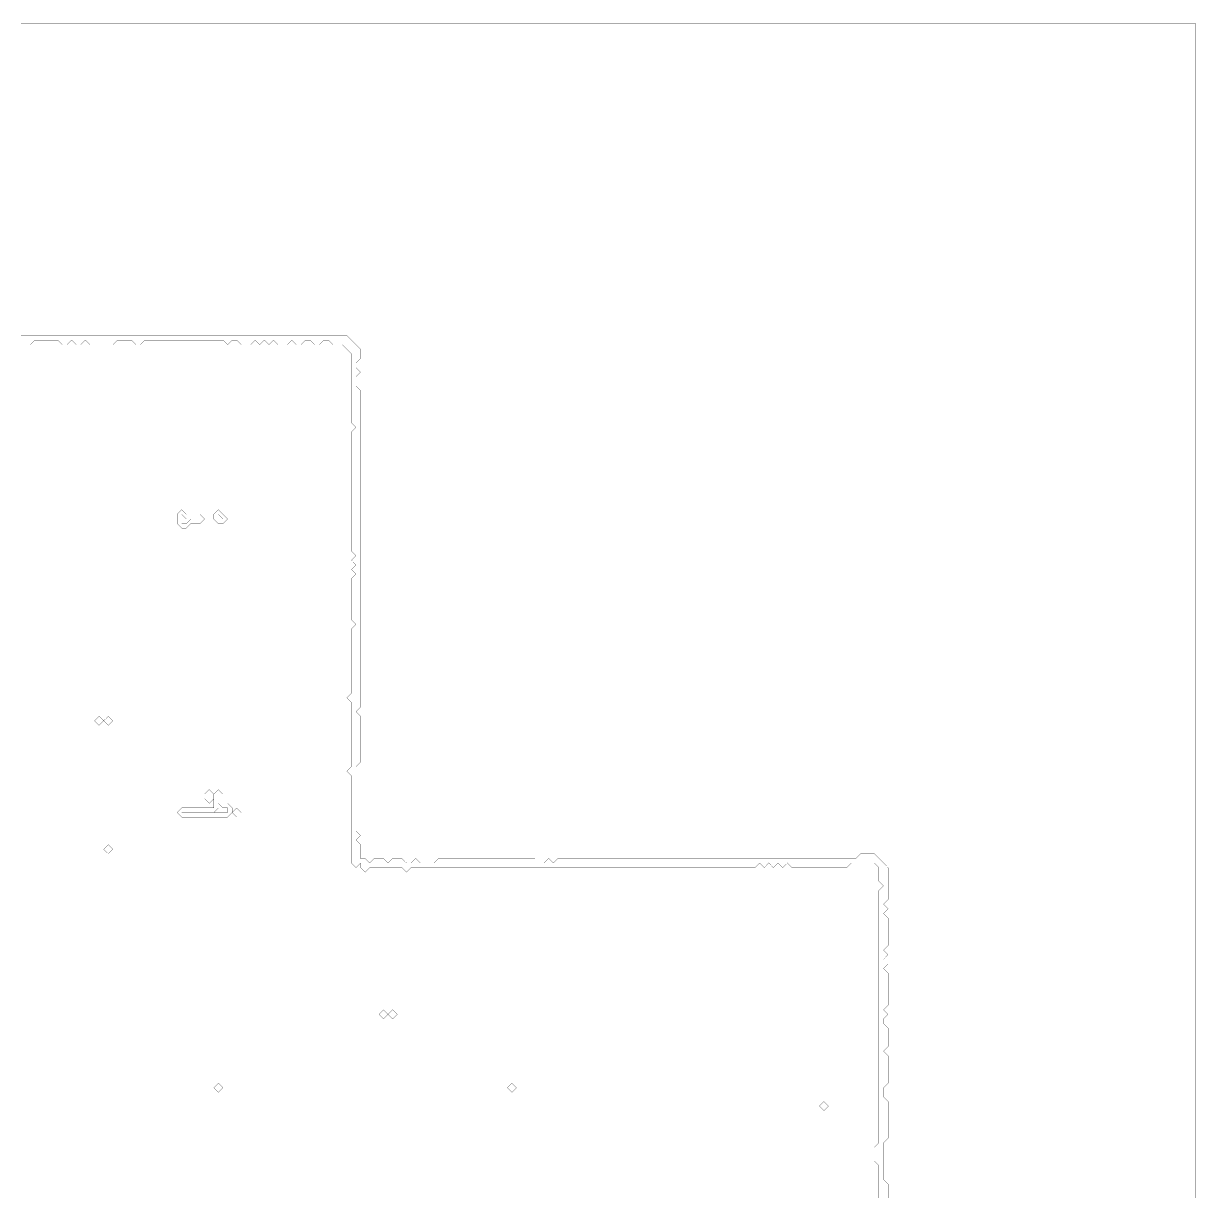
# Model space of a CAD drawing. Header units: metres. Extents: x 0 to 5069, y -5069 to 0.
# Drawn here: x 2535 to 5069, y -2535 to 0 of the extents above; entities that cross this region are included whole.
import ezdxf

# ---------------------------------------------------------------- set-up
doc = ezdxf.new("R2010")
doc.units = ezdxf.units.M
doc.layers.add('conductor', color=1, linetype='Continuous')
doc.layers.add('substrate', color=5, linetype='Continuous')

msp = doc.modelspace()

# ---------------------------------------------------------------- linework, layer by layer
at = {"layer": 'conductor', "const_width": 0.5}
msp.add_lwpolyline([(4384.6, -2539.5), (4384.6, -2529.6), (4384.6, -2519.7), (4384.6, -2509.7), (4384.6, -2499.8), (4384.6, -2489.9), (4384.6, -2480), (4384.6, -2470.1), (4374.7, -2460.1), (4374.7, -2450.2), (4374.7, -2440.3), (4374.7, -2430.4), (4384.6, -2420.5), (4384.6, -2410.5), (4384.6, -2400.6), (4384.6, -2390.7), (4384.6, -2380.8), (4384.6, -2370.9), (4384.6, -2360.9), (4384.6, -2351), (4384.6, -2341.1), (4384.6, -2331.2), (4384.6, -2321.3), (4384.6, -2311.3), (4384.6, -2301.4), (4384.6, -2291.5), (4384.6, -2281.6), (4384.6, -2271.7), (4384.6, -2261.7), (4384.6, -2251.8), (4384.6, -2241.9), (4384.6, -2232), (4384.6, -2222.1), (4384.6, -2212.1), (4384.6, -2202.2), (4384.6, -2192.3), (4384.6, -2182.4), (4384.6, -2172.5), (4384.6, -2162.5), (4384.6, -2152.6), (4384.6, -2142.7), (4384.6, -2132.8), (4384.6, -2122.9), (4384.6, -2112.9), (4384.6, -2103), (4384.6, -2093.1), (4384.6, -2083.2), (4384.6, -2073.3), (4384.6, -2063.3), (4384.6, -2053.4), (4384.6, -2043.5), (4384.6, -2033.6), (4384.6, -2023.7), (4384.6, -2013.7), (4384.6, -2003.8), (4384.6, -1993.9), (4384.6, -1984), (4384.6, -1974.1), (4384.6, -1964.1), (4384.6, -1954.2), (4384.6, -1944.3), (4384.6, -1934.4), (4384.6, -1924.5), (4384.6, -1914.5), (4384.6, -1904.6), (4384.6, -1894.7), (4384.6, -1884.8), (4384.6, -1874.9), (4394.5, -1864.9), (4384.6, -1855), (4384.6, -1845.1), (4384.6, -1835.2), (4384.6, -1825.3), (4374.7, -1815.3), (4364.8, -1815.3), (4354.8, -1815.3), (4344.9, -1815.3), (4335, -1815.3), (4325.1, -1815.3), (4315.2, -1825.3), (4305.2, -1825.3), (4295.3, -1825.3), (4285.4, -1825.3), (4275.5, -1825.3), (4265.6, -1825.3), (4255.6, -1825.3), (4245.7, -1825.3), (4235.8, -1825.3), (4225.9, -1825.3), (4216, -1825.3), (4206, -1825.3), (4196.1, -1825.3), (4186.2, -1815.3), (4176.3, -1825.3), (4166.4, -1815.3), (4156.4, -1825.3), (4146.5, -1815.3), (4136.6, -1825.3), (4126.7, -1815.3), (4116.8, -1825.3), (4106.8, -1825.3), (4096.9, -1825.3), (4087, -1825.3), (4077.1, -1825.3), (4067.2, -1825.3), (4057.2, -1825.3), (4047.3, -1825.3), (4037.4, -1825.3), (4027.5, -1825.3), (4017.6, -1825.3), (4007.6, -1825.3), (3997.7, -1825.3), (3987.8, -1825.3), (3977.9, -1825.3), (3968, -1825.3), (3958, -1825.3), (3948.1, -1825.3), (3938.2, -1825.3), (3928.3, -1825.3), (3918.4, -1825.3), (3908.4, -1825.3), (3898.5, -1825.3), (3888.6, -1825.3), (3878.7, -1825.3), (3868.8, -1825.3), (3858.8, -1825.3), (3848.9, -1825.3), (3839, -1825.3), (3829.1, -1825.3), (3819.2, -1825.3), (3809.2, -1825.3), (3799.3, -1825.3), (3789.4, -1825.3), (3779.5, -1825.3), (3769.6, -1825.3), (3759.7, -1825.3), (3749.7, -1825.3), (3739.8, -1825.3), (3729.9, -1825.3), (3720, -1825.3), (3710.1, -1825.3), (3700.1, -1825.3), (3690.2, -1825.3), (3680.3, -1825.3), (3670.4, -1825.3), (3660.5, -1825.3), (3650.5, -1825.3), (3640.6, -1825.3), (3630.7, -1825.3), (3620.8, -1825.3), (3610.9, -1825.3), (3600.9, -1825.3), (3591, -1825.3), (3581.1, -1825.3), (3571.2, -1825.3), (3561.3, -1825.3), (3551.3, -1825.3), (3541.4, -1825.3), (3531.5, -1825.3), (3521.6, -1825.3), (3511.7, -1825.3), (3501.7, -1825.3), (3491.8, -1825.3), (3481.9, -1825.3), (3472, -1825.3), (3462.1, -1825.3), (3452.1, -1825.3), (3442.2, -1825.3), (3432.3, -1825.3), (3422.4, -1825.3), (3412.5, -1825.3), (3402.5, -1825.3), (3392.6, -1825.3), (3382.7, -1825.3), (3372.8, -1825.3), (3362.9, -1835.2), (3352.9, -1825.3), (3343, -1825.3), (3333.1, -1825.3), (3323.2, -1825.3), (3313.3, -1825.3), (3303.3, -1825.3), (3293.4, -1825.3), (3283.5, -1825.3), (3273.6, -1835.2), (3263.7, -1825.3), (3263.7, -1815.3), (3253.7, -1825.3), (3243.8, -1815.3), (3243.8, -1805.4), (3243.8, -1795.5), (3243.8, -1785.6), (3243.8, -1775.7), (3243.8, -1765.7), (3243.8, -1755.8), (3243.8, -1745.9), (3243.8, -1736), (3243.8, -1726.1), (3243.8, -1716.1), (3243.8, -1706.2), (3243.8, -1696.3), (3243.8, -1686.4), (3243.8, -1676.5), (3243.8, -1666.5), (3243.8, -1656.6), (3243.8, -1646.7), (3243.8, -1636.8), (3243.8, -1626.9), (3233.9, -1616.9), (3243.8, -1607), (3243.8, -1597.1), (3243.8, -1587.2), (3243.8, -1577.3), (3243.8, -1567.3), (3243.8, -1557.4), (3243.8, -1547.5), (3243.8, -1537.6), (3243.8, -1527.7), (3243.8, -1517.7), (3243.8, -1507.8), (3243.8, -1497.9), (3243.8, -1488), (3243.8, -1478.1), (3243.8, -1468.1), (3233.9, -1458.2), (3243.8, -1448.3), (3243.8, -1438.4), (3243.8, -1428.5), (3243.8, -1418.5), (3243.8, -1408.6), (3243.8, -1398.7), (3243.8, -1388.8), (3243.8, -1378.9), (3243.8, -1368.9), (3243.8, -1359), (3243.8, -1349.1), (3243.8, -1339.2), (3243.8, -1329.3), (3243.8, -1319.3), (3243.8, -1309.4), (3253.7, -1299.5), (3243.8, -1289.6), (3243.8, -1279.7), (3243.8, -1269.8), (3243.8, -1259.8), (3243.8, -1249.9), (3243.8, -1240), (3243.8, -1230.1), (3243.8, -1220.2), (3243.8, -1210.2), (3243.8, -1200.3), (3253.7, -1190.4), (3243.8, -1180.5), (3253.7, -1170.6), (3243.8, -1160.6), (3253.7, -1150.7), (3243.8, -1140.8), (3243.8, -1130.9), (3243.8, -1121), (3243.8, -1111), (3243.8, -1101.1), (3243.8, -1091.2), (3243.8, -1081.3), (3243.8, -1071.4), (3243.8, -1061.4), (3243.8, -1051.5), (3243.8, -1041.6), (3243.8, -1031.7), (3243.8, -1021.8), (3243.8, -1011.8), (3243.8, -1001.9), (3243.8, -992), (3243.8, -982.1), (3243.8, -972.2), (3243.8, -962.2), (3243.8, -952.3), (3243.8, -942.4), (3243.8, -932.5), (3243.8, -922.6), (3243.8, -912.6), (3243.8, -902.7), (3243.8, -892.8), (3243.8, -882.9), (3253.7, -873), (3243.8, -863), (3243.8, -853.1), (3243.8, -843.2), (3243.8, -833.3), (3243.8, -823.4), (3243.8, -813.4), (3243.8, -803.5), (3243.8, -793.6), (3243.8, -783.7), (3243.8, -773.8), (3243.8, -763.8), (3243.8, -753.9), (3243.8, -744), (3243.8, -734.1), (3243.8, -724.2), (3243.8, -714.2), (3233.9, -704.3), (3224, -694.4), (3214.1, -694.4), (3204.1, -694.4), (3194.2, -684.5), (3184.3, -684.5), (3174.4, -694.4), (3164.5, -694.4), (3154.5, -684.5), (3144.6, -684.5), (3134.7, -694.4), (3124.8, -694.4), (3114.9, -684.5), (3104.9, -694.4), (3095, -694.4), (3085.1, -694.4), (3075.2, -684.5), (3065.3, -694.4), (3055.3, -684.5), (3045.4, -694.4), (3035.5, -684.5), (3025.6, -694.4), (3015.7, -694.4), (3005.7, -694.4), (2995.8, -684.5), (2985.9, -684.5), (2976, -694.4), (2966.1, -684.5), (2956.1, -684.5), (2946.2, -684.5), (2936.3, -684.5), (2926.4, -684.5), (2916.5, -684.5), (2906.5, -684.5), (2896.6, -684.5), (2886.7, -684.5), (2876.8, -684.5), (2866.9, -684.5), (2856.9, -684.5), (2847, -684.5), (2837.1, -684.5), (2827.2, -684.5), (2817.3, -684.5), (2807.3, -684.5), (2797.4, -684.5), (2787.5, -694.4), (2777.6, -694.4), (2767.7, -684.5), (2757.7, -684.5), (2747.8, -684.5), (2737.9, -684.5), (2728, -694.4), (2718.1, -694.4), (2708.1, -694.4), (2698.2, -694.4), (2688.3, -694.4), (2678.4, -694.4), (2668.5, -684.5), (2658.5, -694.4), (2648.6, -694.4), (2638.7, -684.5), (2628.8, -694.4), (2618.9, -694.4), (2608.9, -684.5), (2599, -684.5), (2589.1, -684.5), (2579.2, -684.5), (2569.3, -684.5), (2559.3, -684.5), (2549.4, -694.4), (2539.5, -694.4), (2529.6, -694.4)], dxfattribs=at)
for points in [[(2866.9, -1061.4), (2876.8, -1051.5), (2886.7, -1061.4), (2896.6, -1061.4), (2906.5, -1061.4), (2916.5, -1061.4), (2926.4, -1071.4), (2916.5, -1081.3), (2906.5, -1081.3), (2896.6, -1081.3), (2886.7, -1091.2), (2876.8, -1091.2), (2866.9, -1081.3), (2866.9, -1071.4)], [(2946.2, -1061.4), (2956.1, -1051.5), (2966.1, -1061.4), (2976, -1071.4), (2966.1, -1081.3), (2956.1, -1081.3), (2946.2, -1071.4)], [(2688.3, -1507.8), (2698.2, -1497.9), (2708.1, -1507.8), (2698.2, -1517.7)], [(2708.1, -1507.8), (2718.1, -1497.9), (2728, -1507.8), (2718.1, -1517.7)], [(2946.2, -1666.5), (2956.1, -1656.6), (2966.1, -1666.5), (2966.1, -1676.5), (2966.1, -1686.4), (2976, -1686.4), (2985.9, -1696.3), (2985.9, -1706.2), (2976, -1716.1), (2966.1, -1716.1), (2956.1, -1716.1), (2946.2, -1716.1), (2936.3, -1716.1), (2926.4, -1716.1), (2916.5, -1716.1), (2906.5, -1716.1), (2896.6, -1716.1), (2886.7, -1716.1), (2876.8, -1716.1), (2866.9, -1706.2), (2876.8, -1696.3), (2886.7, -1696.3), (2896.6, -1696.3), (2906.5, -1696.3), (2916.5, -1696.3), (2926.4, -1696.3), (2936.3, -1696.3), (2946.2, -1696.3), (2946.2, -1686.4), (2946.2, -1676.5)], [(2926.4, -1666.5), (2936.3, -1656.6), (2946.2, -1666.5), (2946.2, -1676.5), (2936.3, -1686.4), (2926.4, -1676.5)], [(2985.9, -1706.2), (2995.8, -1696.3), (3005.7, -1706.2), (2995.8, -1716.1)], [(2708.1, -1785.6), (2718.1, -1775.7), (2728, -1785.6), (2718.1, -1795.5)], [(3303.3, -2142.7), (3313.3, -2132.8), (3323.2, -2142.7), (3313.3, -2152.6)], [(3323.2, -2142.7), (3333.1, -2132.8), (3343, -2142.7), (3333.1, -2152.6)], [(2946.2, -2301.4), (2956.1, -2291.5), (2966.1, -2301.4), (2956.1, -2311.3)], [(3581.1, -2301.4), (3591, -2291.5), (3600.9, -2301.4), (3591, -2311.3)], [(4255.6, -2341.1), (4265.6, -2331.2), (4275.5, -2341.1), (4265.6, -2351)]]:
    msp.add_lwpolyline(points, close=True, dxfattribs=at)
at = {"layer": 'substrate', "const_width": 0.5}
for points in [[(5069.1, -2539.5), (5069.1, -2529.6), (5069.1, -2519.7), (5069.1, -2509.7), (5069.1, -2499.8), (5069.1, -2489.9), (5069.1, -2480), (5069.1, -2470.1), (5069.1, -2460.1), (5069.1, -2450.2), (5069.1, -2440.3), (5069.1, -2430.4), (5069.1, -2420.5), (5069.1, -2410.5), (5069.1, -2400.6), (5069.1, -2390.7), (5069.1, -2380.8), (5069.1, -2370.9), (5069.1, -2360.9), (5069.1, -2351), (5069.1, -2341.1), (5069.1, -2331.2), (5069.1, -2321.3), (5069.1, -2311.3), (5069.1, -2301.4), (5069.1, -2291.5), (5069.1, -2281.6), (5069.1, -2271.7), (5069.1, -2261.7), (5069.1, -2251.8), (5069.1, -2241.9), (5069.1, -2232), (5069.1, -2222.1), (5069.1, -2212.1), (5069.1, -2202.2), (5069.1, -2192.3), (5069.1, -2182.4), (5069.1, -2172.5), (5069.1, -2162.5), (5069.1, -2152.6), (5069.1, -2142.7), (5069.1, -2132.8), (5069.1, -2122.9), (5069.1, -2112.9), (5069.1, -2103), (5069.1, -2093.1), (5069.1, -2083.2), (5069.1, -2073.3), (5069.1, -2063.3), (5069.1, -2053.4), (5069.1, -2043.5), (5069.1, -2033.6), (5069.1, -2023.7), (5069.1, -2013.7), (5069.1, -2003.8), (5069.1, -1993.9), (5069.1, -1984), (5069.1, -1974.1), (5069.1, -1964.1), (5069.1, -1954.2), (5069.1, -1944.3), (5069.1, -1934.4), (5069.1, -1924.5), (5069.1, -1914.5), (5069.1, -1904.6), (5069.1, -1894.7), (5069.1, -1884.8), (5069.1, -1874.9), (5069.1, -1864.9), (5069.1, -1855), (5069.1, -1845.1), (5069.1, -1835.2), (5069.1, -1825.3), (5069.1, -1815.3), (5069.1, -1805.4), (5069.1, -1795.5), (5069.1, -1785.6), (5069.1, -1775.7), (5069.1, -1765.7), (5069.1, -1755.8), (5069.1, -1745.9), (5069.1, -1736), (5069.1, -1726.1), (5069.1, -1716.1), (5069.1, -1706.2), (5069.1, -1696.3), (5069.1, -1686.4), (5069.1, -1676.5), (5069.1, -1666.5), (5069.1, -1656.6), (5069.1, -1646.7), (5069.1, -1636.8), (5069.1, -1626.9), (5069.1, -1616.9), (5069.1, -1607), (5069.1, -1597.1), (5069.1, -1587.2), (5069.1, -1577.3), (5069.1, -1567.3), (5069.1, -1557.4), (5069.1, -1547.5), (5069.1, -1537.6), (5069.1, -1527.7), (5069.1, -1517.7), (5069.1, -1507.8), (5069.1, -1497.9), (5069.1, -1488), (5069.1, -1478.1), (5069.1, -1468.1), (5069.1, -1458.2), (5069.1, -1448.3), (5069.1, -1438.4), (5069.1, -1428.5), (5069.1, -1418.5), (5069.1, -1408.6), (5069.1, -1398.7), (5069.1, -1388.8), (5069.1, -1378.9), (5069.1, -1368.9), (5069.1, -1359), (5069.1, -1349.1), (5069.1, -1339.2), (5069.1, -1329.3), (5069.1, -1319.3), (5069.1, -1309.4), (5069.1, -1299.5), (5069.1, -1289.6), (5069.1, -1279.7), (5069.1, -1269.8), (5069.1, -1259.8), (5069.1, -1249.9), (5069.1, -1240), (5069.1, -1230.1), (5069.1, -1220.2), (5069.1, -1210.2), (5069.1, -1200.3), (5069.1, -1190.4), (5069.1, -1180.5), (5069.1, -1170.6), (5069.1, -1160.6), (5069.1, -1150.7), (5069.1, -1140.8), (5069.1, -1130.9), (5069.1, -1121), (5069.1, -1111), (5069.1, -1101.1), (5069.1, -1091.2), (5069.1, -1081.3), (5069.1, -1071.4), (5069.1, -1061.4), (5069.1, -1051.5), (5069.1, -1041.6), (5069.1, -1031.7), (5069.1, -1021.8), (5069.1, -1011.8), (5069.1, -1001.9), (5069.1, -992), (5069.1, -982.1), (5069.1, -972.2), (5069.1, -962.2), (5069.1, -952.3), (5069.1, -942.4), (5069.1, -932.5), (5069.1, -922.6), (5069.1, -912.6), (5069.1, -902.7), (5069.1, -892.8), (5069.1, -882.9), (5069.1, -873), (5069.1, -863), (5069.1, -853.1), (5069.1, -843.2), (5069.1, -833.3), (5069.1, -823.4), (5069.1, -813.4), (5069.1, -803.5), (5069.1, -793.6), (5069.1, -783.7), (5069.1, -773.8), (5069.1, -763.8), (5069.1, -753.9), (5069.1, -744), (5069.1, -734.1), (5069.1, -724.2), (5069.1, -714.2), (5069.1, -704.3), (5069.1, -694.4), (5069.1, -684.5), (5069.1, -674.6), (5069.1, -664.6), (5069.1, -654.7), (5069.1, -644.8), (5069.1, -634.9), (5069.1, -625), (5069.1, -615), (5069.1, -605.1), (5069.1, -595.2), (5069.1, -585.3), (5069.1, -575.4), (5069.1, -565.4), (5069.1, -555.5), (5069.1, -545.6), (5069.1, -535.7), (5069.1, -525.8), (5069.1, -515.8), (5069.1, -505.9), (5069.1, -496), (5069.1, -486.1), (5069.1, -476.2), (5069.1, -466.2), (5069.1, -456.3), (5069.1, -446.4), (5069.1, -436.5), (5069.1, -426.6), (5069.1, -416.6), (5069.1, -406.7), (5069.1, -396.8), (5069.1, -386.9), (5069.1, -377), (5069.1, -367), (5069.1, -357.1), (5069.1, -347.2), (5069.1, -337.3), (5069.1, -327.4), (5069.1, -317.4), (5069.1, -307.5), (5069.1, -297.6), (5069.1, -287.7), (5069.1, -277.8), (5069.1, -267.8), (5069.1, -257.9), (5069.1, -248), (5069.1, -238.1), (5069.1, -228.2), (5069.1, -218.2), (5069.1, -208.3), (5069.1, -198.4), (5069.1, -188.5), (5069.1, -178.6), (5069.1, -168.6), (5069.1, -158.7), (5069.1, -148.8), (5069.1, -138.9), (5069.1, -129), (5069.1, -119), (5069.1, -109.1), (5069.1, -99.2), (5069.1, -89.3), (5069.1, -79.4), (5069.1, -69.4), (5069.1, -59.5), (5069.1, -49.6), (5069.1, -39.7), (5069.1, -29.8), (5069.1, -19.8), (5069.1, -9.9), (5069.1, 0), (5059.2, 0), (5049.2, 0), (5039.3, 0), (5029.4, 0), (5019.5, 0), (5009.6, 0), (4999.6, 0), (4989.7, 0), (4979.8, 0), (4969.9, 0), (4960, 0), (4950, 0), (4940.1, 0), (4930.2, 0), (4920.3, 0), (4910.4, 0), (4900.4, 0), (4890.5, 0), (4880.6, 0), (4870.7, 0), (4860.8, 0), (4850.8, 0), (4840.9, 0), (4831, 0), (4821.1, 0), (4811.2, 0), (4801.2, 0), (4791.3, 0), (4781.4, 0), (4771.5, 0), (4761.6, 0), (4751.6, 0), (4741.7, 0), (4731.8, 0), (4721.9, 0), (4712, 0), (4702, 0), (4692.1, 0), (4682.2, 0), (4672.3, 0), (4662.4, 0), (4652.4, 0), (4642.5, 0), (4632.6, 0), (4622.7, 0), (4612.8, 0), (4602.8, 0), (4592.9, 0), (4583, 0), (4573.1, 0), (4563.2, 0), (4553.2, 0), (4543.3, 0), (4533.4, 0), (4523.5, 0), (4513.6, 0), (4503.6, 0), (4493.7, 0), (4483.8, 0), (4473.9, 0), (4464, 0), (4454, 0), (4444.1, 0), (4434.2, 0), (4424.3, 0), (4414.4, 0), (4404.4, 0), (4394.5, 0), (4384.6, 0), (4374.7, 0), (4364.8, 0), (4354.8, 0), (4344.9, 0), (4335, 0), (4325.1, 0), (4315.2, 0), (4305.2, 0), (4295.3, 0), (4285.4, 0), (4275.5, 0), (4265.6, 0), (4255.6, 0), (4245.7, 0), (4235.8, 0), (4225.9, 0), (4216, 0), (4206, 0), (4196.1, 0), (4186.2, 0), (4176.3, 0), (4166.4, 0), (4156.4, 0), (4146.5, 0), (4136.6, 0), (4126.7, 0), (4116.8, 0), (4106.8, 0), (4096.9, 0), (4087, 0), (4077.1, 0), (4067.2, 0), (4057.2, 0), (4047.3, 0), (4037.4, 0), (4027.5, 0), (4017.6, 0), (4007.6, 0), (3997.7, 0), (3987.8, 0), (3977.9, 0), (3968, 0), (3958, 0), (3948.1, 0), (3938.2, 0), (3928.3, 0), (3918.4, 0), (3908.4, 0), (3898.5, 0), (3888.6, 0), (3878.7, 0), (3868.8, 0), (3858.8, 0), (3848.9, 0), (3839, 0), (3829.1, 0), (3819.2, 0), (3809.2, 0), (3799.3, 0), (3789.4, 0), (3779.5, 0), (3769.6, 0), (3759.7, 0), (3749.7, 0), (3739.8, 0), (3729.9, 0), (3720, 0), (3710.1, 0), (3700.1, 0), (3690.2, 0), (3680.3, 0), (3670.4, 0), (3660.5, 0), (3650.5, 0), (3640.6, 0), (3630.7, 0), (3620.8, 0), (3610.9, 0), (3600.9, 0), (3591, 0), (3581.1, 0), (3571.2, 0), (3561.3, 0), (3551.3, 0), (3541.4, 0), (3531.5, 0), (3521.6, 0), (3511.7, 0), (3501.7, 0), (3491.8, 0), (3481.9, 0), (3472, 0), (3462.1, 0), (3452.1, 0), (3442.2, 0), (3432.3, 0), (3422.4, 0), (3412.5, 0), (3402.5, 0), (3392.6, 0), (3382.7, 0), (3372.8, 0), (3362.9, 0), (3352.9, 0), (3343, 0), (3333.1, 0), (3323.2, 0), (3313.3, 0), (3303.3, 0), (3293.4, 0), (3283.5, 0), (3273.6, 0), (3263.7, 0), (3253.7, 0), (3243.8, 0), (3233.9, 0), (3224, 0), (3214.1, 0), (3204.1, 0), (3194.2, 0), (3184.3, 0), (3174.4, 0), (3164.5, 0), (3154.5, 0), (3144.6, 0), (3134.7, 0), (3124.8, 0), (3114.9, 0), (3104.9, 0), (3095, 0), (3085.1, 0), (3075.2, 0), (3065.3, 0), (3055.3, 0), (3045.4, 0), (3035.5, 0), (3025.6, 0), (3015.7, 0), (3005.7, 0), (2995.8, 0), (2985.9, 0), (2976, 0), (2966.1, 0), (2956.1, 0), (2946.2, 0), (2936.3, 0), (2926.4, 0), (2916.5, 0), (2906.5, 0), (2896.6, 0), (2886.7, 0), (2876.8, 0), (2866.9, 0), (2856.9, 0), (2847, 0), (2837.1, 0), (2827.2, 0), (2817.3, 0), (2807.3, 0), (2797.4, 0), (2787.5, 0), (2777.6, 0), (2767.7, 0), (2757.7, 0), (2747.8, 0), (2737.9, 0), (2728, 0), (2718.1, 0), (2708.1, 0), (2698.2, 0), (2688.3, 0), (2678.4, 0), (2668.5, 0), (2658.5, 0), (2648.6, 0), (2638.7, 0), (2628.8, 0), (2618.9, 0), (2608.9, 0), (2599, 0), (2589.1, 0), (2579.2, 0), (2569.3, 0), (2559.3, 0), (2549.4, 0), (2539.5, 0), (2529.6, 0)], [(2529.6, -674.6), (2539.5, -674.6), (2549.4, -674.6), (2559.3, -674.6), (2569.3, -674.6), (2579.2, -674.6), (2589.1, -674.6), (2599, -674.6), (2608.9, -674.6), (2618.9, -674.6), (2628.8, -674.6), (2638.7, -674.6), (2648.6, -674.6), (2658.5, -674.6), (2668.5, -674.6), (2678.4, -674.6), (2688.3, -674.6), (2698.2, -674.6), (2708.1, -674.6), (2718.1, -674.6), (2728, -674.6), (2737.9, -674.6), (2747.8, -674.6), (2757.7, -674.6), (2767.7, -674.6), (2777.6, -674.6), (2787.5, -674.6), (2797.4, -674.6), (2807.3, -674.6), (2817.3, -674.6), (2827.2, -674.6), (2837.1, -674.6), (2847, -674.6), (2856.9, -674.6), (2866.9, -674.6), (2876.8, -674.6), (2886.7, -674.6), (2896.6, -674.6), (2906.5, -674.6), (2916.5, -674.6), (2926.4, -674.6), (2936.3, -674.6), (2946.2, -674.6), (2956.1, -674.6), (2966.1, -674.6), (2976, -674.6), (2985.9, -674.6), (2995.8, -674.6), (3005.7, -674.6), (3015.7, -674.6), (3025.6, -674.6), (3035.5, -674.6), (3045.4, -674.6), (3055.3, -674.6), (3065.3, -674.6), (3075.2, -674.6), (3085.1, -674.6), (3095, -674.6), (3104.9, -674.6), (3114.9, -674.6), (3124.8, -674.6), (3134.7, -674.6), (3144.6, -674.6), (3154.5, -674.6), (3164.5, -674.6), (3174.4, -674.6), (3184.3, -674.6), (3194.2, -674.6), (3204.1, -674.6), (3214.1, -674.6), (3224, -674.6), (3233.9, -674.6), (3243.8, -684.5), (3253.7, -694.4), (3263.7, -704.3), (3263.7, -714.2), (3263.7, -724.2), (3253.7, -734.1), (3253.7, -744), (3263.7, -753.9), (3253.7, -763.8), (3253.7, -773.8), (3253.7, -783.7), (3263.7, -793.6), (3263.7, -803.5), (3263.7, -813.4), (3263.7, -823.4), (3263.7, -833.3), (3263.7, -843.2), (3263.7, -853.1), (3263.7, -863), (3263.7, -873), (3263.7, -882.9), (3263.7, -892.8), (3263.7, -902.7), (3263.7, -912.6), (3263.7, -922.6), (3263.7, -932.5), (3263.7, -942.4), (3263.7, -952.3), (3263.7, -962.2), (3263.7, -972.2), (3263.7, -982.1), (3263.7, -992), (3263.7, -1001.9), (3263.7, -1011.8), (3263.7, -1021.8), (3263.7, -1031.7), (3263.7, -1041.6), (3263.7, -1051.5), (3263.7, -1061.4), (3263.7, -1071.4), (3263.7, -1081.3), (3263.7, -1091.2), (3263.7, -1101.1), (3263.7, -1111), (3263.7, -1121), (3263.7, -1130.9), (3263.7, -1140.8), (3263.7, -1150.7), (3263.7, -1160.6), (3263.7, -1170.6), (3263.7, -1180.5), (3263.7, -1190.4), (3263.7, -1200.3), (3263.7, -1210.2), (3263.7, -1220.2), (3263.7, -1230.1), (3263.7, -1240), (3263.7, -1249.9), (3263.7, -1259.8), (3263.7, -1269.8), (3263.7, -1279.7), (3263.7, -1289.6), (3263.7, -1299.5), (3263.7, -1309.4), (3263.7, -1319.3), (3263.7, -1329.3), (3263.7, -1339.2), (3263.7, -1349.1), (3263.7, -1359), (3263.7, -1368.9), (3263.7, -1378.9), (3263.7, -1388.8), (3263.7, -1398.7), (3263.7, -1408.6), (3263.7, -1418.5), (3263.7, -1428.5), (3263.7, -1438.4), (3263.7, -1448.3), (3263.7, -1458.2), (3263.7, -1468.1), (3263.7, -1478.1), (3253.7, -1488), (3263.7, -1497.9), (3263.7, -1507.8), (3263.7, -1517.7), (3263.7, -1527.7), (3263.7, -1537.6), (3263.7, -1547.5), (3263.7, -1557.4), (3263.7, -1567.3), (3263.7, -1577.3), (3263.7, -1587.2), (3263.7, -1597.1), (3253.7, -1607), (3253.7, -1616.9), (3253.7, -1626.9), (3253.7, -1636.8), (3253.7, -1646.7), (3253.7, -1656.6), (3253.7, -1666.5), (3253.7, -1676.5), (3253.7, -1686.4), (3253.7, -1696.3), (3253.7, -1706.2), (3253.7, -1716.1), (3253.7, -1726.1), (3253.7, -1736), (3253.7, -1745.9), (3263.7, -1755.8), (3253.7, -1765.7), (3263.7, -1775.7), (3263.7, -1785.6), (3263.7, -1795.5), (3263.7, -1805.4), (3273.6, -1805.4), (3283.5, -1815.3), (3293.4, -1805.4), (3303.3, -1805.4), (3313.3, -1805.4), (3323.2, -1815.3), (3333.1, -1805.4), (3343, -1805.4), (3352.9, -1805.4), (3362.9, -1815.3), (3372.8, -1815.3), (3382.7, -1805.4), (3392.6, -1815.3), (3402.5, -1815.3), (3412.5, -1815.3), (3422.4, -1815.3), (3432.3, -1805.4), (3442.2, -1805.4), (3452.1, -1805.4), (3462.1, -1805.4), (3472, -1805.4), (3481.9, -1805.4), (3491.8, -1805.4), (3501.7, -1805.4), (3511.7, -1805.4), (3521.6, -1805.4), (3531.5, -1805.4), (3541.4, -1805.4), (3551.3, -1805.4), (3561.3, -1805.4), (3571.2, -1805.4), (3581.1, -1805.4), (3591, -1805.4), (3600.9, -1805.4), (3610.9, -1805.4), (3620.8, -1805.4), (3630.7, -1805.4), (3640.6, -1805.4), (3650.5, -1815.3), (3660.5, -1815.3), (3670.4, -1805.4), (3680.3, -1815.3), (3690.2, -1805.4), (3700.1, -1805.4), (3710.1, -1805.4), (3720, -1805.4), (3729.9, -1805.4), (3739.8, -1805.4), (3749.7, -1805.4), (3759.7, -1805.4), (3769.6, -1805.4), (3779.5, -1805.4), (3789.4, -1805.4), (3799.3, -1805.4), (3809.2, -1805.4), (3819.2, -1805.4), (3829.1, -1805.4), (3839, -1805.4), (3848.9, -1805.4), (3858.8, -1805.4), (3868.8, -1805.4), (3878.7, -1805.4), (3888.6, -1805.4), (3898.5, -1805.4), (3908.4, -1805.4), (3918.4, -1805.4), (3928.3, -1805.4), (3938.2, -1805.4), (3948.1, -1805.4), (3958, -1805.4), (3968, -1805.4), (3977.9, -1805.4), (3987.8, -1805.4), (3997.7, -1805.4), (4007.6, -1805.4), (4017.6, -1805.4), (4027.5, -1805.4), (4037.4, -1805.4), (4047.3, -1805.4), (4057.2, -1805.4), (4067.2, -1805.4), (4077.1, -1805.4), (4087, -1805.4), (4096.9, -1805.4), (4106.8, -1805.4), (4116.8, -1805.4), (4126.7, -1805.4), (4136.6, -1805.4), (4146.5, -1805.4), (4156.4, -1805.4), (4166.4, -1805.4), (4176.3, -1805.4), (4186.2, -1805.4), (4196.1, -1805.4), (4206, -1805.4), (4216, -1805.4), (4225.9, -1805.4), (4235.8, -1805.4), (4245.7, -1805.4), (4255.6, -1805.4), (4265.6, -1805.4), (4275.5, -1805.4), (4285.4, -1805.4), (4295.3, -1805.4), (4305.2, -1805.4), (4315.2, -1805.4), (4325.1, -1805.4), (4335, -1805.4), (4344.9, -1795.5), (4354.8, -1795.5), (4364.8, -1795.5), (4374.7, -1795.5), (4384.6, -1805.4), (4394.5, -1815.3), (4404.4, -1825.3), (4404.4, -1835.2), (4404.4, -1845.1), (4404.4, -1855), (4404.4, -1864.9), (4404.4, -1874.9), (4404.4, -1884.8), (4404.4, -1894.7), (4394.5, -1904.6), (4404.4, -1914.5), (4394.5, -1924.5), (4404.4, -1934.4), (4404.4, -1944.3), (4404.4, -1954.2), (4404.4, -1964.1), (4404.4, -1974.1), (4404.4, -1984), (4404.4, -1993.9), (4394.5, -2003.8), (4404.4, -2013.7), (4394.5, -2023.7), (4404.4, -2033.6), (4394.5, -2043.5), (4404.4, -2053.4), (4404.4, -2063.3), (4404.4, -2073.3), (4404.4, -2083.2), (4404.4, -2093.1), (4404.4, -2103), (4404.4, -2112.9), (4404.4, -2122.9), (4394.5, -2132.8), (4404.4, -2142.7), (4394.5, -2152.6), (4394.5, -2162.5), (4404.4, -2172.5), (4404.4, -2182.4), (4404.4, -2192.3), (4404.4, -2202.2), (4404.4, -2212.1), (4394.5, -2222.1), (4404.4, -2232), (4404.4, -2241.9), (4404.4, -2251.8), (4404.4, -2261.7), (4404.4, -2271.7), (4404.4, -2281.6), (4404.4, -2291.5), (4394.5, -2301.4), (4394.5, -2311.3), (4394.5, -2321.3), (4404.4, -2331.2), (4404.4, -2341.1), (4404.4, -2351), (4404.4, -2360.9), (4404.4, -2370.9), (4404.4, -2380.8), (4404.4, -2390.7), (4404.4, -2400.6), (4404.4, -2410.5), (4394.5, -2420.5), (4394.5, -2430.4), (4394.5, -2440.3), (4394.5, -2450.2), (4394.5, -2460.1), (4394.5, -2470.1), (4394.5, -2480), (4394.5, -2489.9), (4394.5, -2499.8), (4404.4, -2509.7), (4404.4, -2519.7), (4404.4, -2529.6), (4404.4, -2539.5)]]:
    msp.add_lwpolyline(points, dxfattribs=at)
for points in [[(2876.8, -1061.4), (2876.8, -1071.4), (2876.8, -1081.3), (2886.7, -1081.3), (2896.6, -1071.4), (2906.5, -1071.4), (2916.5, -1071.4), (2906.5, -1071.4), (2896.6, -1071.4), (2886.7, -1071.4)], [(2956.1, -1061.4), (2956.1, -1071.4), (2966.1, -1071.4)], [(2956.1, -1666.5), (2956.1, -1676.5), (2956.1, -1686.4), (2956.1, -1696.3), (2946.2, -1706.2), (2936.3, -1706.2), (2926.4, -1706.2), (2916.5, -1706.2), (2906.5, -1706.2), (2896.6, -1706.2), (2886.7, -1706.2), (2876.8, -1706.2), (2886.7, -1706.2), (2896.6, -1706.2), (2906.5, -1706.2), (2916.5, -1706.2), (2926.4, -1706.2), (2936.3, -1706.2), (2946.2, -1706.2), (2956.1, -1706.2), (2966.1, -1706.2), (2976, -1706.2), (2976, -1696.3), (2966.1, -1696.3), (2956.1, -1686.4), (2956.1, -1676.5)], [(2995.8, -1706.2)], [(2718.1, -1785.6)], [(3313.3, -2142.7)], [(2956.1, -2301.4)]]:
    msp.add_lwpolyline(points, close=True, dxfattribs=at)

doc.saveas('drawing.dxf')
